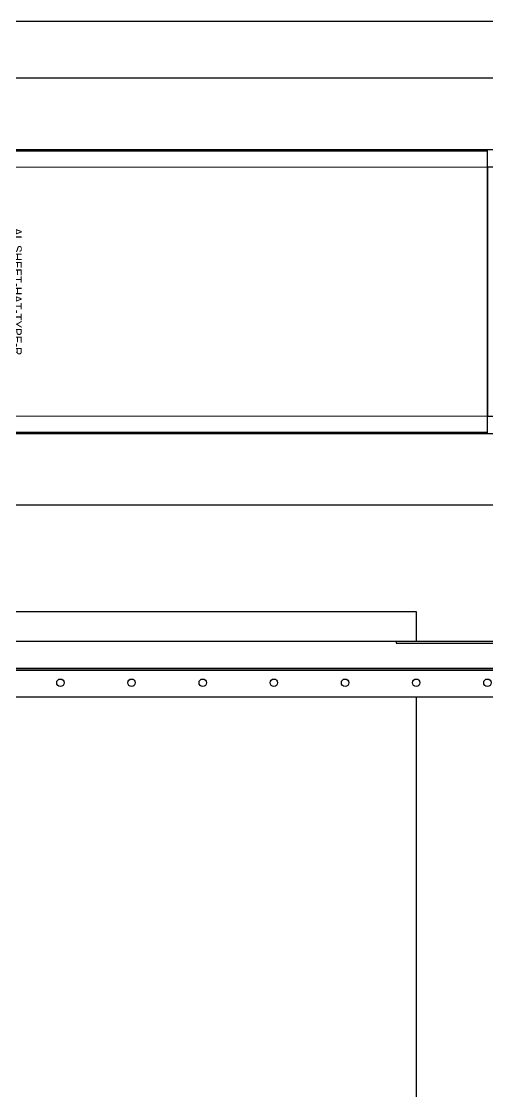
# Model space of a CAD drawing. Header units: millimetres. Extents: x -962357 to -591296, y -223672 to 59420.
# Drawn here: x -827707 to -827380, y -177079 to -176326 of the extents above; entities that cross this region are included whole.
import ezdxf
from ezdxf.enums import TextEntityAlignment as Align

# ---------------------------------------------------------------- set-up
doc = ezdxf.new("R2010")
doc.units = ezdxf.units.MM
for name, color, linetype in [('000 - WIPEOUT', 250, 'Continuous'), ('001 - ASCESSORIES', 251, 'Continuous'), ('A04_TUBE SERIES', 2, 'Continuous'), ('A11_ALU.SOLID SHEET', 2, 'Continuous')]:
    doc.layers.add(name, color=color, linetype=linetype)
doc.layers.add('A-GLAZ-CURT', color=2, linetype='Continuous', lineweight=9)

# ---------------------------------------------------------------- blocks, each defined once
blk = doc.blocks.new('*U4622')
at = {"layer": 'A11_ALU.SOLID SHEET', "color": 0}
blk.add_lwpolyline([(350.0000000002324, -98.79999999999929), (350.0000000002328, 98.7999999999992), (2.842170943040401e-14, 98.79999999999927), (-4.121147867408581e-13, -98.79999999999929)], close=True, dxfattribs=at)
at = {"layer": 'Defpoints', "color": 250}
blk.add_point((0, 0), dxfattribs=at)
blk.add_text('AL.SHEET-HAT-TYPE-R', height=6, rotation=270, dxfattribs=at).set_placement((15, 0), align=Align.BOTTOM_CENTER)
blk = doc.blocks.new('*U4623')
at = {"layer": '001 - ASCESSORIES', "color": 0, "linetype": 'ByBlock'}
blk.add_lwpolyline([(800.0000000001819, 87.49999999999858), (-799.9999999999545, 87.49999999999858), (-799.9999999999545, -87.49999999999858), (800.0000000001819, -87.49999999999858)], close=True, dxfattribs=at)
blk = doc.blocks.new('*U4642')
blk.add_attdef('EXTR.OVL-LENGTH_', (-24.99999999997818, -59.09373230497124), '', height=5)
blk.add_wipeout([(-24.999999999941792, -7.275957614183426e-12), (25.000000000007276, -7.275957614183426e-12), (25.00000003138848, 67400.00001337985), (-24.99999996857514, 67400.00001337987)]).dxf.layer = '000 - WIPEOUT'
at = {"layer": 'A04_TUBE SERIES', "color": 0}
blk.add_lwpolyline([(-24.99999999994325, 0), (25.0000000000131, 0), (25.00000003138143, 67400.00001337983), (-24.99999996857492, 67400.00001337986)], close=True, dxfattribs=at)
blk = doc.blocks.new('*U4644')
blk.add_attdef('EXTR.OVL-LENGTH_', (-24.99999999997818, -59.09373230497124), '', height=5)
blk.add_wipeout([(-24.999999999941792, 7.275957614183426e-12), (25.000000000007276, 7.275957614183426e-12), (25.000000031381205, 67400.00000668984), (-24.99999996857514, 67400.00000668984)]).dxf.layer = '000 - WIPEOUT'
at = {"layer": 'A04_TUBE SERIES', "color": 0}
blk.add_lwpolyline([(-24.99999999994325, 0), (25.0000000000131, 0), (25.00000003138143, 67400.0000066898), (-24.99999996857492, 67400.00000668984)], close=True, dxfattribs=at)
blk = doc.blocks.new('*U4717')
at = {"color": 3}
blk.add_wipeout([(-1049.999999999956, 9550), (1050.000000000044, 9550), (1050.000000000044, 9250), (-1049.999999999956, 9250)], dxfattribs=at).dxf.layer = '000 - WIPEOUT'
at = {"layer": 'A11_ALU.SOLID SHEET', "color": 0, "linetype": 'ByBlock'}
blk.add_lwpolyline([(-1049.999999999956, 9250), (1050.000000000044, 9250), (1050.000000000044, 9550), (-1049.999999999956, 9550)], close=True, dxfattribs=at)
blk = doc.blocks.new('000 - ASSCESSORIES_FAMELINE_GALV.BRACKET_FITTING_Z-PROFILE_HR-02B_TOP_VIEW')
blk.add_wipeout([(-1200.000000000007, 39), (1199.9999999999932, 39), (1199.9999999999932, 0), (-1200.000000000007, 0)]).dxf.layer = '000 - WIPEOUT'
at = {"layer": '001 - ASCESSORIES', "linetype": 'ByBlock'}
blk.add_line((1199.999999999993, 20.19999999999709), (-1200.000000000007, 20.19999999999709), dxfattribs=at)
at = {"layer": '001 - ASCESSORIES'}
blk.add_line((1199.999999999993, 19), (-1200.000000000007, 19), dxfattribs=at)
at = {"layer": '001 - ASCESSORIES', "color": 0}
blk.add_lwpolyline([(-1200.000000000007, 39), (-1200.000000000007, 19), (1199.999999999993, 19), (1199.999999999993, 39)], close=True, dxfattribs=at)
at = {"layer": '001 - ASCESSORIES'}
blk.add_lwpolyline([(-1200.000000000007, 19), (-1200.000000000007, 0), (1199.999999999993, 0), (1199.999999999993, 19)], close=True, dxfattribs=at)
at = {"layer": '001 - ASCESSORIES', "color": 2}
blk.add_lwpolyline([(-464.1183650964485, 1.19999999999709), (-464.1183650964485, 0), (-335.8816349035369, 0), (-335.8816349035369, 1.19999999999709)], close=True, dxfattribs=at)
at = {"layer": '001 - ASCESSORIES'}
for centre in [(-400.0000000000036, 29), (-350.0000000000036, 29), (-300.0000000000036, 29), (-250.0000000000036, 29), (-200.0000000000036, 29), (-150.0000000000036, 29), (-100.0000000000036, 29)]:
    blk.add_circle(centre, 2.6, dxfattribs=at)
blk = doc.blocks.new('*U4947')
at = {"layer": '001 - ASCESSORIES', "color": 0, "linetype": 'ByBlock'}
blk.add_blockref('000 - ASSCESSORIES_FAMELINE_GALV.BRACKET_FITTING_Z-PROFILE_HR-02B_TOP_VIEW', (9599.999999999614, -39), dxfattribs=at)
blk = doc.blocks.new('*U4956')
blk.add_lwpolyline([(27649.99999999977, -551.9781171994691), (-107450.0000000002, -551.9781171994691), (-107450.0000000002, -3555.002995296032), (27649.99999999977, -3555.002995296032)], close=True)
blk.add_blockref('*U4623', (-81900, -742))
blk.add_blockref('*U4623', (-81900, -742))
at = {"layer": 'A11_ALU.SOLID SHEET', "color": 1}
blk.add_blockref('*U4622', (-83050, -742), dxfattribs=at)
blk.add_blockref('*U4622', (-83050, -742), dxfattribs=at)
at = {"layer": 'A04_TUBE SERIES', "color": 0, "linetype": 'ByBlock', "rotation": 90}
for name, p in [('*U4642', (-39950, -617)), ('*U4644', (-39950, -867))]:
    blk.add_blockref(name, p, dxfattribs=at)
at = {"layer": 'A11_ALU.SOLID SHEET', "color": 0, "linetype": 'ByBlock', "xscale": -1, "rotation": 90}
blk.add_blockref('*U4717', (-73500.00000000023, -2017.00000003139), dxfattribs=at)
at = {"layer": '001 - ASCESSORIES', "linetype": 'ByBlock', "rotation": 180}
blk.add_blockref('*U4947', (-73500.00000000023, -1027.000000031956), dxfattribs=at)
blk = doc.blocks.new('DPA_CP_Metal Ceiling Air Supply1 - Linear Diffuser Air Supply-12404980-4160-01 UPPER PLATFORM LEVEL - REFLECTED CEILING PLAN')
at = {"layer": 'A-GLAZ-CURT'}
for p, q in [((-788882.373865389, 2701.517547113459), (-788882.373865389, 2976.51754711346)), ((-788882.373865389, 2976.51754711346), (-787282.3738653894, 2976.51754711346)), ((-788882.373865389, 2701.517547113459), (-788882.373865389, 2976.51754711346)), ((-788882.373865389, 2976.51754711346), (-787282.3738653894, 2976.51754711346)), ((-788882.373865389, 2976.51754711346), (-787282.3738653894, 2976.51754711346)), ((-788882.373865389, 2701.517547113459), (-788882.373865389, 2976.51754711346)), ((-787282.3738653894, 2926.517547113484), (-788882.373865389, 2926.517547113484)), ((-787282.3738653894, 2751.517547113479), (-788882.373865389, 2751.517547113479)), ((-788882.373865389, 2701.517547113459), (-787282.3738653894, 2701.517547113459)), ((-787282.3738653894, 2701.517547113459), (-788882.373865389, 2701.517547113459)), ((-787282.3738653894, 2701.517547113459), (-788882.373865389, 2701.517547113459))]:
    blk.add_line(p, q, dxfattribs=at)
blk = doc.blocks.new('DPA_CP_Metal Ceiling Panel1 - Horizontal with Gap-16028279-4160-01 UPPER PLATFORM LEVEL - REFLECTED CEILING PLAN')
at = {"layer": 'A-GLAZ-CURT'}
for p, q in [((-787282.3738653894, 2701.517547113459), (-787282.3738653894, 2976.517547113459)), ((-787282.3738653891, 2701.517547113459), (-787282.3738653891, 2976.517547113459)), ((-787282.3738653891, 2976.517547113459), (-786932.3738653893, 2976.517547113459)), ((-787282.3738653891, 2976.517547113459), (-786932.3738653893, 2976.517547113459)), ((-787282.3738653891, 2701.517547113459), (-787282.3738653891, 2976.51754711346)), ((-786932.3738653891, 2701.517547113459), (-786932.3738653891, 2976.517547113459)), ((-786932.3738653893, 2976.517547113459), (-786932.3738653893, 2701.517547113459)), ((-786932.3738653893, 2976.51754711346), (-786932.3738653893, 2701.517547113459)), ((-787282.3738653894, 2926.51754711353), (-786932.3738653891, 2926.51754711353)), ((-787282.3738653894, 2751.517547113543), (-786932.3738653891, 2751.517547113543)), ((-787282.3738653894, 2701.517547113459), (-786932.3738653891, 2701.517547113459)), ((-786932.3738653893, 2701.517547113459), (-787282.3738653891, 2701.517547113459)), ((-786932.3738653893, 2701.517547113459), (-787282.3738653891, 2701.517547113459))]:
    blk.add_line(p, q, dxfattribs=at)
blk = doc.blocks.new('*U431')
at = {"layer": 'A11_ALU.SOLID SHEET', "color": 0}
blk.add_lwpolyline([(350.0000000002324, -98.79999999999929), (350.0000000002328, 98.7999999999992), (2.842170943040401e-14, 98.79999999999927), (-4.121147867408581e-13, -98.79999999999929)], close=True, dxfattribs=at)
at = {"layer": 'Defpoints', "color": 250}
blk.add_point((0, 0), dxfattribs=at)
blk.add_text('AL.SHEET-HAT-TYPE-R', height=6, rotation=270, dxfattribs=at).set_placement((15, 0), align=Align.BOTTOM_CENTER)
blk = doc.blocks.new('*U340')
at = {"layer": '001 - ASCESSORIES', "color": 0, "linetype": 'ByBlock'}
blk.add_lwpolyline([(800.0000000001819, 87.49999999999858), (-799.9999999999545, 87.49999999999858), (-799.9999999999545, -87.49999999999858), (800.0000000001819, -87.49999999999858)], close=True, dxfattribs=at)
blk = doc.blocks.new('*U722')
blk.add_attdef('EXTR.OVL-LENGTH_', (-24.99999999997818, -59.09373230497124), '', height=5)
blk.add_wipeout([(-24.999999999941792, -7.275957614183426e-12), (25.000000000007276, -7.275957614183426e-12), (25.00000003138848, 67400.00001337985), (-24.99999996857514, 67400.00001337987)]).dxf.layer = '000 - WIPEOUT'
at = {"layer": 'A04_TUBE SERIES', "color": 0}
blk.add_lwpolyline([(-24.99999999994325, 0), (25.0000000000131, 0), (25.00000003138143, 67400.00001337983), (-24.99999996857492, 67400.00001337986)], close=True, dxfattribs=at)
blk = doc.blocks.new('*U724')
blk.add_attdef('EXTR.OVL-LENGTH_', (-24.99999999997818, -59.09373230497124), '', height=5)
blk.add_wipeout([(-24.999999999941792, 7.275957614183426e-12), (25.000000000007276, 7.275957614183426e-12), (25.000000031381205, 67400.00000668984), (-24.99999996857514, 67400.00000668984)]).dxf.layer = '000 - WIPEOUT'
at = {"layer": 'A04_TUBE SERIES', "color": 0}
blk.add_lwpolyline([(-24.99999999994325, 0), (25.0000000000131, 0), (25.00000003138143, 67400.0000066898), (-24.99999996857492, 67400.00000668984)], close=True, dxfattribs=at)
blk = doc.blocks.new('*U695')
at = {"color": 3}
blk.add_wipeout([(-1049.999999999956, 9550), (1050.000000000044, 9550), (1050.000000000044, 9250), (-1049.999999999956, 9250)], dxfattribs=at).dxf.layer = '000 - WIPEOUT'
at = {"layer": 'A11_ALU.SOLID SHEET', "color": 0, "linetype": 'ByBlock'}
blk.add_lwpolyline([(-1049.999999999956, 9250), (1050.000000000044, 9250), (1050.000000000044, 9550), (-1049.999999999956, 9550)], close=True, dxfattribs=at)
blk = doc.blocks.new('*U656')
at = {"layer": '001 - ASCESSORIES', "color": 0, "linetype": 'ByBlock'}
blk.add_blockref('000 - ASSCESSORIES_FAMELINE_GALV.BRACKET_FITTING_Z-PROFILE_HR-02B_TOP_VIEW', (9599.999999999614, -39), dxfattribs=at)

msp = doc.modelspace()

# ---------------------------------------------------------------- block references
at = {"layer": 'A-GLAZ-CURT'}
for name, p in [('DPA_CP_Metal Ceiling Panel1 - Horizontal with Gap-16028279-4160-01 UPPER PLATFORM LEVEL - REFLECTED CEILING PLAN', (-40447.5, -179355.5)), ('DPA_CP_Metal Ceiling Panel1 - Horizontal with Gap-16028279-4160-01 UPPER PLATFORM LEVEL - REFLECTED CEILING PLAN', (-40447.5, -179355.5)), ('DPA_CP_Metal Ceiling Air Supply1 - Linear Diffuser Air Supply-12404980-4160-01 UPPER PLATFORM LEVEL - REFLECTED CEILING PLAN', (-38497.5, -179355.5)), ('DPA_CP_Metal Ceiling Air Supply1 - Linear Diffuser Air Supply-12404980-4160-01 UPPER PLATFORM LEVEL - REFLECTED CEILING PLAN', (-38497.5, -179355.5))]:
    msp.add_blockref(name, p, dxfattribs=at)

# ---------------------------------------------------------------- next in the draw order: block references
msp.add_blockref('*U4956', (-744680, -175774.3926748314))

# ---------------------------------------------------------------- next in the draw order: linework, layer by layer
msp.add_lwpolyline([(-717030.0000000002, -176326.3707920309), (-852130.0000000002, -176326.3707920309), (-852130.0000000002, -179329.3956701274), (-717030.0000000002, -179329.3956701274)], close=True)

# ---------------------------------------------------------------- next in the draw order: block references
msp.add_blockref('*U340', (-826580, -176516.3926748314))
msp.add_blockref('*U340', (-826580, -176516.3926748314))
at = {"layer": 'A11_ALU.SOLID SHEET', "color": 1}
msp.add_blockref('*U431', (-827730, -176516.3926748314), dxfattribs=at)
msp.add_blockref('*U431', (-827730, -176516.3926748314), dxfattribs=at)

# ---------------------------------------------------------------- next in the draw order: block references
at = {"layer": 'A04_TUBE SERIES', "color": 0, "linetype": 'ByBlock', "rotation": 90}
for name, p in [('*U722', (-784629.9999866199, -176391.3926748314)), ('*U724', (-784629.9999933101, -176641.3926748314))]:
    msp.add_blockref(name, p, dxfattribs=at)
at = {"layer": 'A11_ALU.SOLID SHEET', "color": 0, "linetype": 'ByBlock', "xscale": -1, "rotation": 90}
msp.add_blockref('*U695', (-818180.0000000002, -177791.3926748628), dxfattribs=at)

# ---------------------------------------------------------------- next in the draw order: block references
at = {"layer": '001 - ASCESSORIES', "linetype": 'ByBlock', "rotation": 180}
msp.add_blockref('*U656', (-818180.0000000002, -176801.3926748633), dxfattribs=at)

doc.saveas('drawing.dxf')
